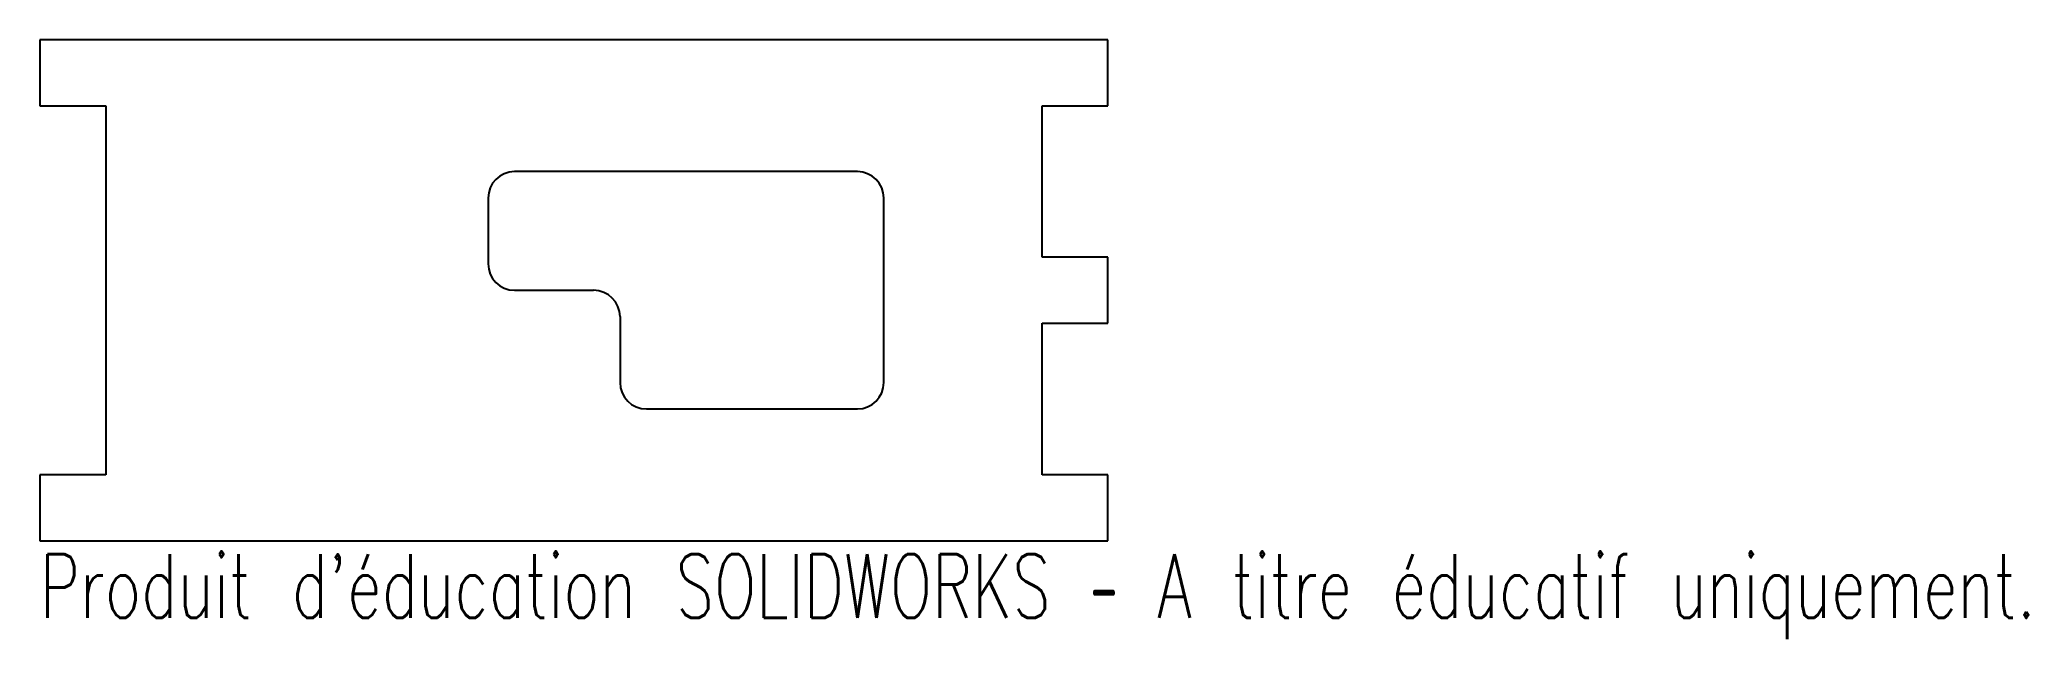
# Model space of a CAD drawing. Header units: millimetres. Extents: x -5 to 146, y -7 to 38.
import ezdxf

# ---------------------------------------------------------------- set-up
doc = ezdxf.new("R2010")
doc.units = ezdxf.units.MM
doc.styles.add('SLDTEXTSTYLE0', font='TXT', dxfattribs={"width": 0.7, "bigfont": 'bigfont'})

msp = doc.modelspace()

# ---------------------------------------------------------------- linework, layer by layer
at = {"color": 7, "linetype": 'Continuous', "lineweight": 25}
for p, q in [((-5, 38), (-5, 33)), ((76, 38), (-5, 38)), ((76, 33), (76, 38)), ((-5, 33), (0, 33)), ((0, 33), (0, 5)), ((71, 33), (76, 33)), ((71, 21.5), (71, 33)), ((57, 28), (31, 28)), ((29, 26), (29, 21)), ((59, 12), (59, 26)), ((76, 21.5), (71, 21.5)), ((76, 16.5), (76, 21.5)), ((31, 19), (37, 19)), ((39, 17), (39, 12)), ((71, 16.5), (76, 16.5)), ((71, 5), (71, 16.5)), ((41, 10), (57, 10)), ((-5, 5), (-5, 0)), ((0, 5), (-5, 5)), ((76, 5), (71, 5)), ((76, 0), (76, 5)), ((-5, 0), (76, 0))]:
    msp.add_line(p, q, dxfattribs=at)
for centre, start, end in [((31, 26), 90, 180), ((57, 26), 0, 90), ((31, 21), 180, 270), ((37, 17), 0, 90), ((41, 12), 180, 270), ((57, 12), 270, 0)]:
    msp.add_arc(centre, 2, start, end, dxfattribs=at)

# ---------------------------------------------------------------- texts
at = {"color": 7, "linetype": 'Continuous', "insert": (-5, -1.02), "char_height": 4.8336, "attachment_point": 1, "style": 'SLDTEXTSTYLE0'}
msp.add_mtext("Produit d'éducation SOLIDWORKS – A titre éducatif uniquement.", dxfattribs=at)

doc.saveas('drawing.dxf')
